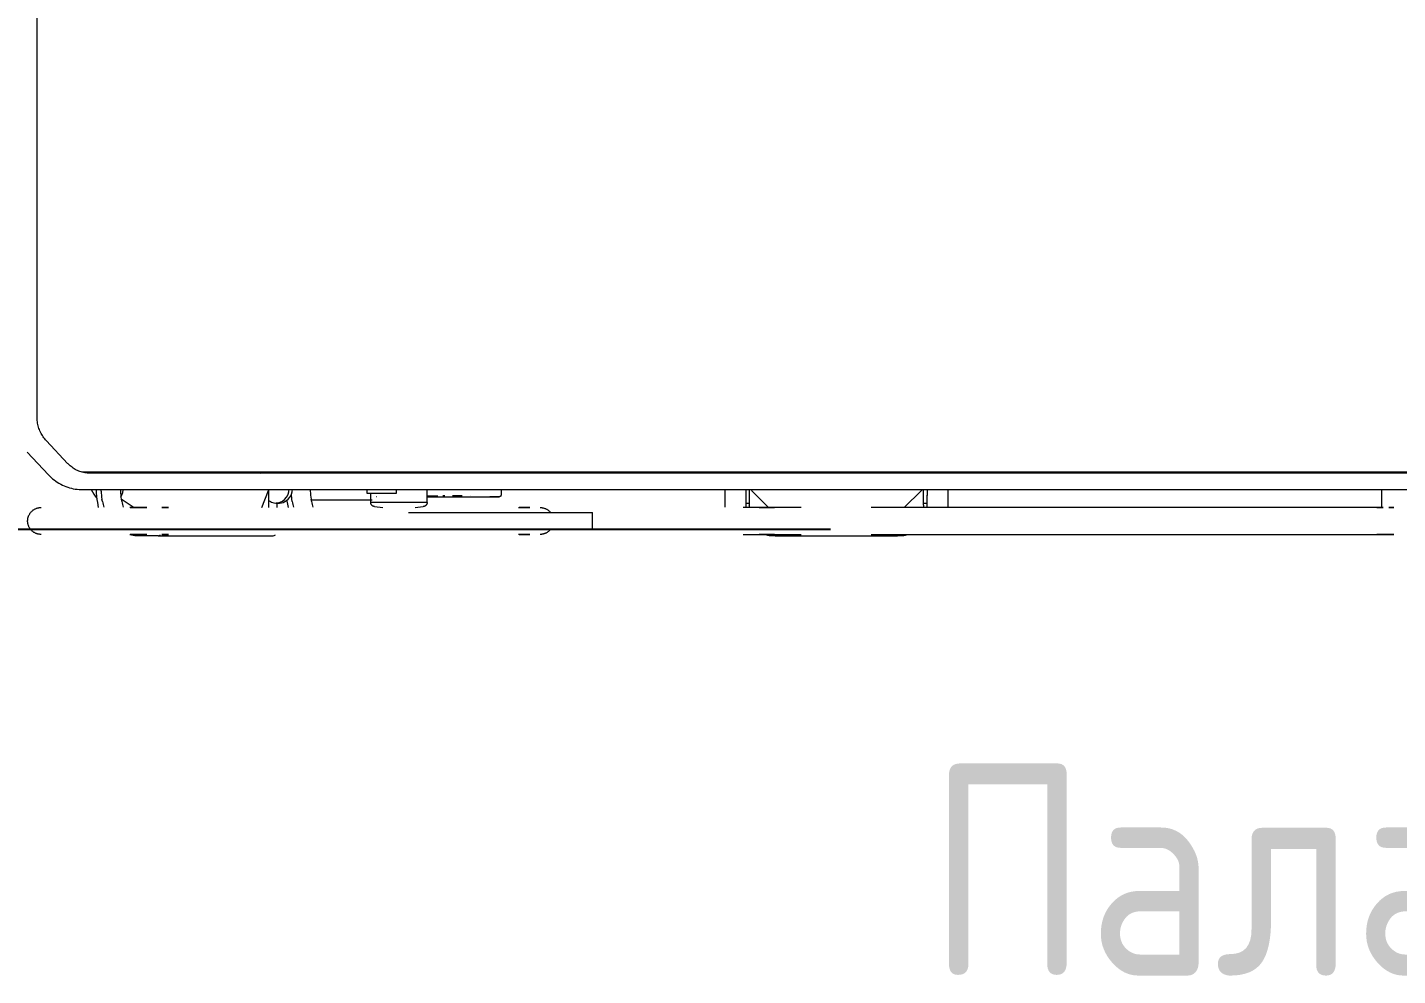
# Model space of a CAD drawing. Header units: millimetres. Extents: x -174154 to -170572, y -111302 to -109817.
# Drawn here: x -173283.82 to -173267.56, y -110598.55 to -110587.3 of the extents above; entities that cross this region are included whole.
import ezdxf

# ---------------------------------------------------------------- set-up
doc = ezdxf.new("R2010")
doc.units = ezdxf.units.MM
doc.linetypes.add('ACAD_ISO02W100', pattern=[15, 12, -3])
doc.layers.get('Defpoints').update_dxf_attribs({"color": 70})
for name, color, linetype, lineweight in [('!Подложка', 252, 'ACAD_ISO02W100', 25), ('Марки помещений', 7, 'Continuous', 18), ('Размеры', 7, 'Continuous', 9), ('Специальное оборудование', 7, 'Continuous', 18)]:
    doc.layers.add(name, color=color, linetype=linetype, lineweight=lineweight)
doc.styles.add('GOST Common', font='GOST Common.ttf', dxfattribs={"width": 0.9, "height": 250})
doc.dimstyles.new('ADSK_Проверочный', dxfattribs={"dimscale": 304.8, "dimtxt": 251.428749, "dimasz": 0.463911, "dimexe": 0.492126, "dimexo": 0.492126, "dimgap": 0.164042, "dimtad": 1, "dimdec": 0, "dimdsep": 46, "dimtxsty": 'GOST Common', "dimblk1": 'OBLIQUE', "dimblk2": 'OBLIQUE', "dimsah": 1, "dimcen": 0.09, "dimazin": 0, "dimtfac": 1, "dimtdec": 4, "dimtix": 1, "dimtmove": 0, "dimatfit": 3, "dimfxl": 1, "dimtvp": 1, "dimtolj": 1, "dimtzin": 0, "dimarcsym": 2})

# ---------------------------------------------------------------- blocks, each defined once
blk = doc.blocks.new('Medical_All_ARJO_Enterprise-8000_Patient-Bed - Citadel-V11-В_АР_ПЭ_02 Этаж')
at = {"layer": 'Специальное оборудование'}
for p, q in [((-741.4, 514.5), (-761.7, 514.5)), ((-761.7, 514.5), (-741.4, 514.5)), ((-141.7, 514.5), (-741.4, 514.5)), ((-180.3, 516), (-177.6, 516)), ((-177.6, 516), (-172.9, 516)), ((-27.7, 516), (-172.9, 516)), ((-172.9, 516), (-172.9, 514.8)), ((-42.2, 514.5), (-58.5, 514.5)), ((-27.7, 514.8), (-27.7, 516)), ((-27.7, 516), (-23.1, 516)), ((-8.8, 514.5), (-26.9, 514.5)), ((-26.7, 514.5), (-8.8, 514.5)), ((-23.1, 516), (-20.3, 516)), ((189.2, 508.5), (189.2, 488.5)), ((189.3, 508.5), (239.3, 508.5)), ((239.3, 508.5), (407.2, 508.5)), ((271.4, 514.5), (263.7, 514.5)), ((263.7, 514.5), (276.9, 514.5)), ((276.3, 514.5), (271.4, 514.5)), ((704.7, 516), (568.2, 516)), ((693.6, 514.5), (692.1, 514.5)), ((692.1, 514.5), (700, 514.5)), ((700, 514.5), (693.6, 514.5)), ((704.7, 516), (718.3, 516)), ((718, 514.5), (737.6, 514.5)), ((730, 514.5), (718.1, 514.5)), ((718.3, 516), (728.2, 516)), ((728.2, 516), (732.2, 516)), ((738.2, 514.5), (730, 514.5)), ((239.3, 488.5), (189.3, 488.5)), ((407.6, 488.5), (239.3, 488.5)), ((-755.8, 482.5), (-761.7, 482.5)), ((-761.7, 482.5), (-755.9, 482.5)), ((-741.4, 482.5), (-748.9, 482.5)), ((-748.9, 482.5), (-741.4, 482.5)), ((-747.1, 460.8), (-747.1, 482.5)), ((-741.4, 482.5), (-141.7, 482.5)), ((-232.3, 475.3), (-232.3, 482.1)), ((-232.3, 472.4), (-232.3, 475.3)), ((-232.3, 463.2), (-232.3, 472.4)), ((-207.9, 482.1), (-207.9, 475.3)), ((-203.7, 477.3), (-207.9, 477.3)), ((-207.9, 475.3), (-207.9, 472.4)), ((-207.9, 472.4), (-207.9, 468)), ((-203.7, 479.6), (-203.7, 476.4)), ((-203.7, 476.8), (-203.7, 470.4)), ((-180.8, 482.5), (-201.2, 462.4)), ((-58.5, 482.5), (-42.2, 482.5)), ((-26.9, 482.5), (-8.8, 482.5)), ((-8.8, 482.5), (-26.7, 482.5)), ((0.6, 462.4), (-19.8, 482.5)), ((3.1, 476.4), (3.1, 479.6)), ((7.3, 477.3), (3.1, 477.3)), ((3.1, 470.4), (3.1, 476.8)), ((7.3, 475.3), (7.3, 482.1)), ((7.3, 472.4), (7.3, 475.3)), ((7.3, 463.2), (7.3, 472.4)), ((31.7, 482.1), (31.7, 475.3)), ((31.7, 475.3), (31.7, 472.4)), ((31.7, 472.4), (31.7, 463.2)), ((276.9, 482.5), (263.7, 482.5)), ((263.7, 482.5), (271.4, 482.5)), ((271.4, 482.5), (276.3, 482.5)), ((385.4, 476.4), (385.4, 461)), ((385.4, 476.4), (389.9, 476.4)), ((399.7, 482.5), (389.9, 481.4)), ((389.9, 476.4), (402.1, 476.4)), ((402.1, 476.4), (418.9, 476.4)), ((418.9, 476.4), (452.4, 476.4)), ((447.9, 481.4), (438, 482.5)), ((450.4, 473.8), (494.9, 473.8)), ((452.4, 466), (452.4, 476.4)), ((494.9, 473.8), (500.1, 473.8)), ((500.1, 473.8), (522.9, 473.8)), ((523.2, 472.4), (522.6, 475.3)), ((545.5, 475.3), (546.1, 472.4)), ((551.6, 476.7), (550.4, 482.5)), ((564.8, 477.3), (560.9, 477.3)), ((563.9, 476.6), (563.9, 482.5)), ((573.2, 482.5), (573.2, 460.8)), ((581.7, 482.5), (573.5, 462.4)), ((700, 482.5), (692.1, 482.5)), ((692.1, 482.5), (693.6, 482.5)), ((693.6, 482.5), (700, 482.5)), ((737.6, 482.5), (718, 482.5)), ((718.1, 482.5), (730, 482.5)), ((730, 482.5), (738.2, 482.5)), ((748.4, 472.2), (733, 482.5)), ((748.3, 472.4), (747.8, 475.3)), ((770.7, 475.3), (771.3, 472.4)), ((776.7, 476.7), (775.6, 482.5)), ((7.5, 461.2), (-1116, 461.2)), ((-232.3, 461), (-232.3, 463.2)), ((-207.9, 462.1), (-207.9, 468.4)), ((-203.7, 470.4), (-203.7, 462.1)), ((-201.2, 462.4), (-202.4, 461)), ((785.8, 461.2), (1.7, 461.2)), ((3.1, 462.1), (3.1, 470.4)), ((7.3, 461.2), (7.3, 463.2)), ((31.7, 463.2), (31.7, 461)), ((334.3, 468.8), (334.3, 468.8)), ((355.3, 468.8), (343.6, 468.8)), ((343.6, 468.8), (355.3, 468.8)), ((344.6, 469.7), (344.6, 468.8)), ((346.1, 469.7), (348.9, 469.7)), ((355.3, 468.8), (355.3, 468.8)), ((372.5, 469.7), (355.8, 469.7)), ((372.5, 469.7), (356.1, 469.7)), ((366.6, 468.8), (364.3, 468.8)), ((364.3, 468.8), (366.6, 468.8)), ((366.8, 468.8), (364.6, 468.8)), ((364.6, 468.8), (366.8, 468.8)), ((372.5, 469.7), (375.4, 469.7)), ((372.5, 469.7), (385.8, 469.7)), ((385.8, 469.7), (372.5, 469.7)), ((372.5, 469.7), (385.9, 469.7)), ((385.9, 469.7), (372.5, 469.7)), ((385.9, 468.8), (372.5, 468.8)), ((385.9, 468.8), (372.5, 468.8)), ((422.1, 466), (439.7, 466)), ((422.1, 461), (422.1, 466)), ((439.7, 466), (456.7, 466)), ((445.2, 469.7), (445.3, 469.7)), ((456.8, 461), (456.8, 466)), ((524.1, 460.8), (524.1, 463.2)), ((573.5, 462.4), (573.2, 460.8)), ((749.3, 461), (749.2, 463.2)), ((772.2, 463.2), (772.2, 461.2)), ((794.7, 461.2), (785.8, 461.2)), ((-1116, 441.7), (7.5, 441.7)), ((-88.8, 440.1), (-1048, 440.1)), ((-207.9, 440), (-207.9, 442)), ((-203.7, 442), (-203.7, 440)), ((1.7, 441.7), (785.8, 441.7)), ((3.1, 440), (3.1, 441.6)), ((7.3, 441.6), (7.3, 440)), ((729, 440.1), (42.3, 440.1)), ((306.5, 442), (306.5, 439.8)), ((385.4, 442), (385.4, 439.8)), ((422.1, 440.5), (422.1, 442)), ((456.8, 440.5), (456.8, 442)), ((583.4, 440.1), (582.3, 442.1)), ((792.8, 440.1), (729, 440.1)), ((859.9, 416.9), (834.8, 443.6)), ((812.1, 430.1), (837.1, 403.4)), ((848.2, 374.8), (848.2, -371.9))]:
    blk.add_line(p, q, dxfattribs=at)
at = {"layer": 'Специальное оборудование', "flags": 128}
for points in [[(-183, 515.1), (-181.7, 515.7), (-180.3, 516)], [(10.5, 514.5), (7.3, 514.5), (4.1, 514.5), (0.9, 514.5), (-2.2, 514.5), (-5.3, 514.5), (-8.4, 514.5), (-11.5, 514.5), (-14.5, 514.5), (-17.5, 514.5), (-20.4, 514.5), (-23.3, 514.5), (-26.1, 514.5), (-28.8, 514.5), (-31.5, 514.5), (-34.1, 514.5), (-36.6, 514.5), (-39, 514.5), (-41.3, 514.5), (-42.2, 514.5)], [(-20.3, 516), (-18.9, 515.7), (-17.6, 515.1)], [(238.8, 508.4), (239.2, 508.9), (239.6, 509.4), (240.1, 509.8), (240.5, 510.3), (241, 510.7), (241.5, 511.1), (242, 511.5), (242.5, 511.8), (243.1, 512.2), (243.6, 512.5), (244.2, 512.8), (244.8, 513.1), (245.4, 513.3), (246, 513.5), (246.6, 513.7), (247.2, 513.9), (247.8, 514.1), (248.4, 514.2), (249.1, 514.3), (249.7, 514.4), (250.4, 514.4), (251, 514.5), (251.3, 514.5)], [(732.2, 516), (734.3, 515.7), (736.3, 515.1)], [(843.4, 514.5), (844, 514.4), (844.7, 514.4), (845.3, 514.3), (845.9, 514.3), (846.6, 514.1), (847.2, 514), (847.8, 513.8), (848.4, 513.6), (849, 513.4), (849.6, 513.2), (850.2, 512.9), (850.8, 512.6), (851.3, 512.3), (851.9, 512), (852.4, 511.7), (852.9, 511.3), (853.4, 510.9), (853.9, 510.5), (854.4, 510.1), (854.9, 509.6), (855.3, 509.1), (855.7, 508.7), (856.1, 508.2), (856.5, 507.6), (856.8, 507.1), (857.2, 506.6), (857.5, 506), (857.8, 505.4), (858, 504.8), (858.3, 504.3), (858.5, 503.7), (858.7, 503), (858.9, 502.4), (859, 501.8), (859.1, 501.2), (859.2, 500.5), (859.3, 499.9), (859.4, 499.3), (859.4, 498.6), (859.4, 498), (859.3, 497.4), (859.3, 496.7), (859.2, 496.1), (859.1, 495.4), (859, 494.8), (858.8, 494.2), (858.6, 493.6), (858.4, 493), (858.2, 492.4), (857.9, 491.8), (857.6, 491.2), (857.3, 490.7), (857, 490.1), (856.7, 489.6), (856.3, 489), (855.9, 488.5), (855.5, 488), (855.1, 487.6), (854.6, 487.1), (854.2, 486.7), (853.7, 486.2), (853.2, 485.8), (852.7, 485.4), (852.2, 485.1), (851.6, 484.7), (851.1, 484.4), (850.5, 484.1), (849.9, 483.9), (849.3, 483.6), (848.7, 483.4), (848.1, 483.2), (847.5, 483), (846.9, 482.8), (846.3, 482.7), (845.6, 482.6), (845, 482.5), (844.4, 482.5), (843.7, 482.5), (843.4, 482.5)], [(251.3, 482.5), (250.7, 482.5), (250.1, 482.5), (249.4, 482.6), (248.8, 482.7), (248.2, 482.8), (247.5, 482.9), (246.9, 483.1), (246.3, 483.3), (245.7, 483.5), (245.1, 483.7), (244.5, 484), (243.9, 484.3), (243.4, 484.6), (242.8, 484.9), (242.3, 485.3), (241.8, 485.6), (241.3, 486), (240.8, 486.4), (240.3, 486.9), (239.9, 487.3), (239.4, 487.8), (239, 488.3)], [(-42.2, 482.5), (-39.8, 482.5), (-37.4, 482.5), (-34.9, 482.5), (-32.4, 482.5), (-29.7, 482.5), (-27, 482.5), (-24.3, 482.5), (-21.4, 482.5), (-18.5, 482.5), (-15.6, 482.5), (-12.6, 482.5), (-9.5, 482.5), (-6.4, 482.5), (-3.3, 482.5), (-0.2, 482.5), (3, 482.5), (6.2, 482.5), (9.4, 482.5), (10.5, 482.5)], [(385.4, 476.4), (385.4, 476.6), (385.4, 476.8), (385.4, 477), (385.5, 477.2), (385.5, 477.4), (385.5, 477.6), (385.6, 477.8), (385.6, 478), (385.7, 478.2), (385.8, 478.4), (385.9, 478.5), (386, 478.7), (386.1, 478.9), (386.2, 479.1), (386.3, 479.2), (386.4, 479.4), (386.5, 479.6), (386.6, 479.7), (386.8, 479.9), (386.9, 480), (387.1, 480.1), (387.2, 480.3), (387.4, 480.4), (387.5, 480.5), (387.7, 480.6), (387.9, 480.7), (388, 480.8), (388.2, 480.9), (388.4, 481), (388.6, 481.1), (388.8, 481.1), (389, 481.2), (389.2, 481.2), (389.3, 481.3), (389.5, 481.3), (389.7, 481.4), (389.9, 481.4)], [(447.9, 481.4), (448.1, 481.4), (448.3, 481.3), (448.5, 481.3), (448.7, 481.2), (448.8, 481.2), (449, 481.1), (449.2, 481), (449.4, 481), (449.6, 480.9), (449.8, 480.8), (449.9, 480.7), (450.1, 480.6), (450.3, 480.5), (450.4, 480.3), (450.6, 480.2), (450.7, 480.1), (450.9, 479.9), (451, 479.8), (451.1, 479.6), (451.3, 479.5), (451.4, 479.3), (451.5, 479.2), (451.6, 479), (451.7, 478.8), (451.8, 478.6), (451.9, 478.5), (452, 478.3), (452, 478.1), (452.1, 477.9), (452.2, 477.7), (452.2, 477.5), (452.2, 477.3), (452.3, 477.1), (452.3, 476.9), (452.3, 476.7), (452.3, 476.5), (452.3, 476.4)], [(297.5, 461), (297.5, 462.4), (297.6, 465.4), (297.7, 467.8)], [(297.7, 467.8), (297.7, 467.9), (297.8, 468), (297.8, 468.1), (297.8, 468.2), (297.8, 468.2), (297.8, 468.3), (297.9, 468.4), (297.9, 468.5), (297.9, 468.5), (298, 468.6), (298, 468.7), (298, 468.8), (298.1, 468.8), (298.1, 468.9), (298.2, 468.9), (298.2, 469), (298.3, 469.1), (298.3, 469.1), (298.4, 469.2), (298.5, 469.2), (298.5, 469.3), (298.6, 469.3), (298.6, 469.4), (298.7, 469.4), (298.8, 469.5), (298.9, 469.5), (298.9, 469.5), (299, 469.6), (299.1, 469.6), (299.2, 469.6), (299.2, 469.6), (299.3, 469.7), (299.4, 469.7), (299.5, 469.7), (299.5, 469.7), (299.6, 469.7), (299.7, 469.7), (299.7, 469.7)], [(372.5, 469.7), (369.6, 469.7), (366.7, 469.7), (363.8, 469.7), (360.9, 469.7), (358.1, 469.7), (355.2, 469.7), (352.4, 469.7), (349.6, 469.7), (346.9, 469.7), (344.2, 469.7), (341.5, 469.7), (338.9, 469.7), (336.4, 469.7), (333.9, 469.7), (331.4, 469.7), (329.1, 469.7), (326.8, 469.7), (324.5, 469.7), (322.4, 469.7), (320.3, 469.7), (318.3, 469.7), (316.4, 469.7), (314.6, 469.7), (312.9, 469.7), (311.3, 469.7), (309.8, 469.7), (308.3, 469.7), (307, 469.7), (305.8, 469.7), (304.7, 469.7), (303.7, 469.7), (302.8, 469.7), (302, 469.7), (301.3, 469.7), (300.8, 469.7), (300.4, 469.7), (300, 469.7), (299.8, 469.7), (299.7, 469.7), (299.7, 469.7)], [(299.7, 469.7), (299.8, 469.7), (300, 469.7), (300.3, 469.7), (300.7, 469.7), (301.2, 469.7), (301.8, 469.7), (302.6, 469.7), (303.4, 469.7), (304.4, 469.7), (305.5, 469.7), (306.7, 469.7), (308, 469.7), (309.4, 469.7), (310.9, 469.7)], [(384.9, 469.7), (382, 469.7), (379.1, 469.7), (376.2, 469.7), (373.3, 469.7), (372.5, 469.7)], [(445.4, 469.7), (445.5, 469.7), (445.6, 469.7)], [(834.8, 443.6), (833.2, 445.2), (831.5, 446.8), (829.8, 448.3), (828, 449.8), (826.1, 451.2), (824.2, 452.5), (822.2, 453.7), (820.2, 454.8), (818.2, 455.8), (816.1, 456.8), (814, 457.7), (811.8, 458.4), (809.6, 459.1), (807.4, 459.7), (805.2, 460.2), (802.9, 460.6), (800.7, 460.9), (798.4, 461.1), (796.1, 461.2), (794.7, 461.2)], [(42.3, 440.1), (27.8, 440.1), (13.1, 440.1), (-1.7, 440.1), (-16.7, 440.1), (-31.9, 440.1), (-47.1, 440.1), (-62.3, 440.1), (-77.7, 440.1), (-88.8, 440.1)], [(785.8, 441.7), (787.3, 441.7), (788.7, 441.6), (790.2, 441.4), (791.7, 441.2), (793.1, 440.9), (794.6, 440.6), (796, 440.2), (797.4, 439.7), (798.8, 439.2), (800.2, 438.6), (801.6, 438), (802.9, 437.3), (804.2, 436.5), (805.5, 435.7), (806.7, 434.8), (807.9, 433.9), (809.1, 432.9), (810.3, 431.9), (811.4, 430.8), (812.1, 430.1)], [(837.1, 403.4), (838.2, 402.3), (839.2, 401.1), (840.1, 399.8), (841, 398.5), (841.9, 397.2), (842.7, 395.9), (843.5, 394.5), (844.2, 393), (844.8, 391.6), (845.4, 390.1), (846, 388.6), (846.5, 387), (846.9, 385.5), (847.3, 383.9), (847.6, 382.3), (847.8, 380.7), (848, 379.1), (848.1, 377.5), (848.2, 375.8), (848.2, 374.8)]]:
    blk.add_lwpolyline(points, dxfattribs=at)
at = {"layer": 'Специальное оборудование'}
for centre, major_axis, ratio, start_param, end_param in [((568.2, 482.2), (0, 33.7), 0.34202, 0, 0.261799), ((704.7, 482.2), (0, 33.7), 0.34202, 0, 0.261799), ((510.7, 455.4), (0, 40), 0.34202, 5.231762, 5.442046), ((517.2, 462.5), (0, 20), 0.34202, 4.748168, 5.231762), ((533.7, 455.4), (0, 40), 0.34202, 5.231762, 5.442046), ((540.2, 462.5), (0, 20), 0.34202, 4.989965, 5.231762), ((560.9, 376.4), (0, 100.9), 0.34202, 6.179607, 6.656102), ((540.8, 458.6), (0, 36.3), 0.34202, 5.128688, 5.231946), ((564.8, 376.4), (0, 100.9), 0.34202, 6.056756, 6.656102), ((735.9, 455.4), (0, 40), 0.34202, 5.231762, 5.442046), ((742.4, 462.5), (0, 20), 0.34202, 4.748168, 5.231762), ((758.8, 455.4), (0, 40), 0.34202, 5.231762, 5.442046), ((765.3, 462.5), (0, 20), 0.34202, 4.748168, 5.231762), ((765.9, 458.6), (0, 36.3), 0.34202, 4.78366, 5.231946), ((550.5, 454.3), (0, 17.3), 0.34202, 0.372917, 1.182631), ((554.4, 454.3), (0, 17.3), 0.34202, 0.372917, 1.182416), ((751.2, 454.3), (0, 17.3), 0.34202, 0.436475, 1.102753), ((765.5, 376.4), (0, 100.9), 0.34202, 5.711894, 5.925319), ((550.5, 454.3), (0, 17.3), 0.34202, 2.345604, 2.538027), ((554.4, 454.3), (0, 17.3), 0.34202, 2.34591, 2.538027), ((751.2, 454.3), (0, 17.3), 0.34202, 2.361262, 2.538027), ((755.1, 454.3), (0, 17.3), 0.34202, 2.361569, 2.538027), ((792.8, 370.1), (0, 70), 0.939693, 6.247287, 6.283185)]:
    blk.add_ellipse(centre, major_axis=major_axis, ratio=ratio, start_param=start_param, end_param=end_param, dxfattribs=at)
for points in [[(-203.7, 479.6), (-203.7, 480.3), (-203.7, 480.9), (-203.6, 481.6)], [(2.9, 481.6), (3, 480.9), (3.1, 480.3), (3.1, 479.6)]]:
    blk.add_open_spline(points, degree=3, dxfattribs=at)
blk = doc.blocks.new('_Oblique')
at = {"color": 0, "linetype": 'ByBlock', "lineweight": -2}
blk.add_line((-0.5, -0.5), (0.5, 0.5), dxfattribs=at)
blk = doc.blocks.new('*D515')
at = {"layer": 'Defpoints', "color": 0, "transparency": 16777216}
for p in [(12040.6, 3152.9), (13966.4, 3152.9), (13973.5, 2352.9)]:
    blk.add_point(p, dxfattribs=at)
at = {"layer": 'Размеры', "color": 0, "lineweight": -2, "transparency": 16777216}
for p, q in [((13816.4, 3152.9), (11890.6, 3152.9)), ((12040.6, 2352.9), (12040.6, 3152.9)), ((13823.5, 2352.9), (11890.6, 2352.9))]:
    blk.add_line(p, q, dxfattribs=at)
at = {"layer": 'Размеры', "color": 0, "lineweight": -2, "transparency": 16777216, "xscale": 141.4, "yscale": 141.4, "zscale": 141.4}
for p, rotation in [((12040.6, 3152.9), 90), ((12040.6, 2352.9), 270)]:
    blk.add_blockref('_Oblique', p, dxfattribs=dict(at, rotation=rotation))
at = {"layer": 'Размеры', "color": 0, "lineweight": 20, "transparency": 16777216, "insert": (11865.6, 2752.9), "char_height": 250, "width": 567.632, "attachment_point": 5, "rotation": 90, "style": 'GOST Common'}
blk.add_mtext('\\A1;800', dxfattribs=at)
blk = doc.blocks.new('A$C02fe7d8c')
at = {"layer": 'Специальное оборудование', "color": 251, "lineweight": 20, "true_color": 0x636466, "rotation": 180}
blk.add_blockref('Medical_All_ARJO_Enterprise-8000_Patient-Bed - Citadel-V11-В_АР_ПЭ_02 Этаж', (13723, 3661.4), dxfattribs=at)
at = {"layer": 'Марки помещений', "color": 251, "lineweight": 20, "true_color": 0x636466, "insert": (13931.7, 2873.7), "char_height": 250, "width": 1305.949, "attachment_point": 1, "style": 'GOST Common'}
blk.add_mtext('Палата', dxfattribs=at)
at = {"layer": 'Размеры', "color": 251, "lineweight": 20, "true_color": 0x636466}
dim = blk.add_linear_dim(base=(12040.6, 3152.9), p1=(13973.5, 2352.9), p2=(13966.4, 3152.9), angle=90, dimstyle='ADSK_Проверочный', override={"dimpost": '<>', "dimfxl": 800.031004}, dxfattribs=at)
dim.commit()
dim.dimension.update_dxf_attribs({"geometry": '*D515', "text_midpoint": (11865.6, 2752.9)})

msp = doc.modelspace()

# ---------------------------------------------------------------- block references
at = {"layer": '!Подложка', "ltscale": 20, "xscale": 0.01, "yscale": 0.01, "zscale": 0.01}
msp.add_blockref('A$C02fe7d8c', (-173412.451, -110624.788), dxfattribs=at)

doc.saveas('drawing.dxf')
